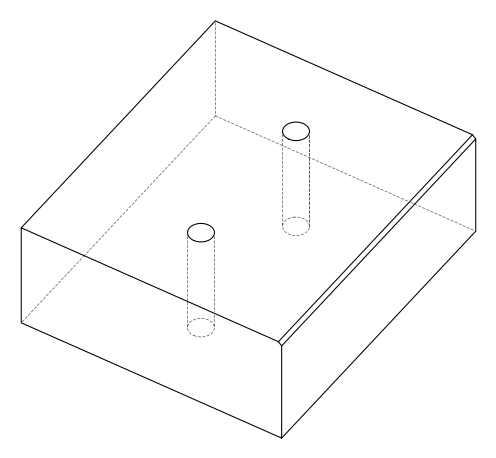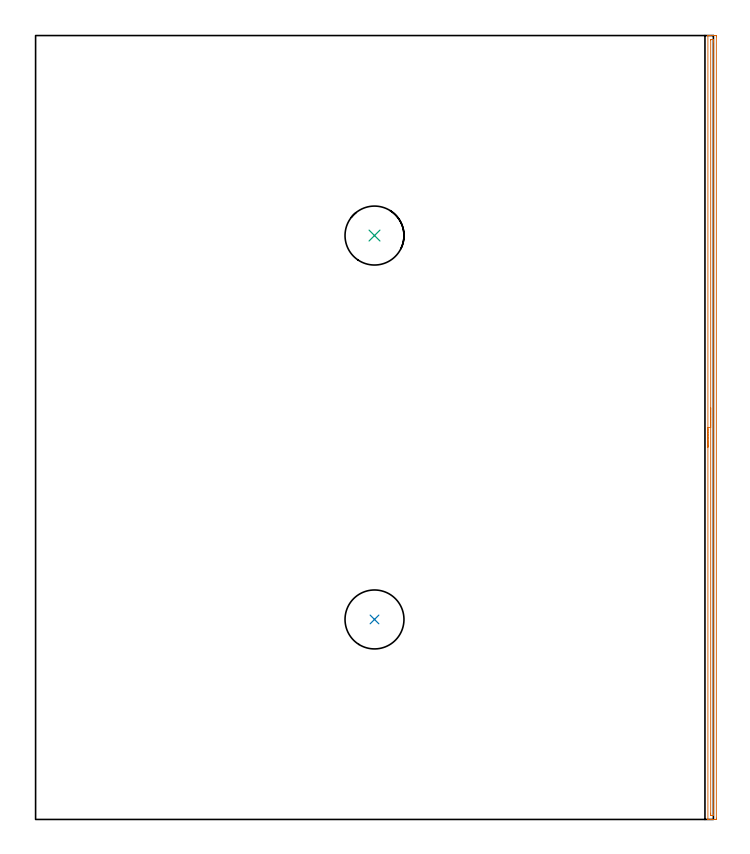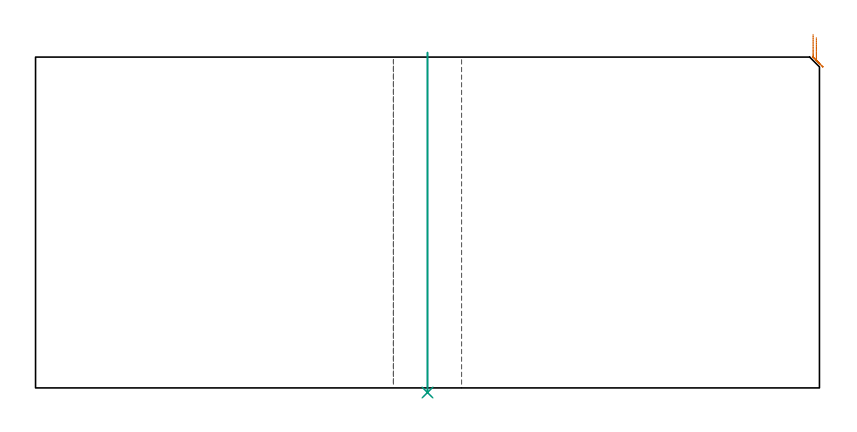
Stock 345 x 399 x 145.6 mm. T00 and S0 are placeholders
(PLAN: 3 operations, 1 tool changes, 7.8 min)
(1 AREA_MILL | FG_CHAMFER_SURFACE | UGT0205_001 | 6.55 min | 3689 mm3)
(2 INDEXABLE_INSERT_DRILL_THROUGH_HOLE_FROM_SOLID | STEP1HOLE | NXT0302_031 | 0.6 min | 102846 mm3)
(3 INDEXABLE_INSERT_DRILL_THROUGH_HOLE_FROM_SOLID_1 | STEP1HOLE_1 | NXT0302_031 | 0.6 min | 102847 mm3)
(TOOL UGT0205_001 | Chamfer Mill 20 x 3 x 45 deg. | D20 FL50 Z2)
(TOOL NXT0302_031 | Index. Insert Drill 30mm [880-D3000L32-05] | D30 PA176 FL150 Z2)
(OP 1 AREA_MILL)
G17 G21 G94 G90
T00 M6
G54
G17 G0 G90 X342.2 Y189.5 S1061 M3
G43 Z155.6 H0
G94 G1 Y189.538 Z154.728 F250.
Y189.652 Z153.863
Y189.841 Z153.012
Y190.103 Z152.18
Y190.437 Z151.374
Y190.84 Z150.6
Y191.308 Z149.864
Y191.84 Z149.172
Y192.429 Z148.529
Y193.072 Z147.94
Y193.764 Z147.408
Y194.5 Z146.94
Y195.274 Z146.537
Y196.08 Z146.203
Y196.912 Z145.941
Y197.764 Z145.752
Y198.628 Z145.638
Y199.5 Z145.6
Y398.822
X342.202 Y398.99 Z145.589
X342.355 Y398.998 Z145.437
X342.514 Y399. Z145.285
X342.775 Z145.025
X343.473 Z144.322
X344.699 Z143.098
X345.227 Z142.567
X345.841 Z141.955
X346.105 Y398.997 Z141.69
X346.492 Y398.99 Z141.304
X346.496 Y398.774 Z141.301
X346.5 Y398.375 Z141.3
X346.499 Y0.625 Z141.301
X346.496 Y0.226
X346.492 Y0.01 Z141.304
X346.105 Y0. Z141.69
X345.841 Z141.955
X345.227 Z142.567
X344.699 Z143.098
X344.35 Z143.446
X343.821 Z143.975
X343.473 Z144.322
X342.514 Z145.285
X342.355 Y0.002 Z145.437
X342.202 Y0.01 Z145.588
X342.2 Y0.178 Z145.6
Y199.5
X343.614 Z144.186
Y396.588
X343.616 Y396.962 Z144.184
X343.618 Y396.984 Z144.182
X343.62 Y396.988 Z144.18
X343.631 Y396.992 Z144.169
X343.703 Y396.997 Z144.097
X343.81 Y396.999 Z143.99
X343.945 Y397. Z143.855
X344.35 Z143.45
X344.823 Z142.977
X345.014 Y396.997 Z142.786
X345.047 Y396.995 Z142.753
X345.078 Y396.991 Z142.722
X345.08 Y396.946 Z142.72
X345.084 Y396.733 Z142.716
X345.085 Y396.588 Z142.715
X345.086 Y395.838 Z142.714
Y2.412
X345.084 Y2.038 Z142.716
X345.082 Y2.016 Z142.718
X345.08 Y2.012 Z142.72
X345.069 Y2.008 Z142.731
X344.997 Y2.003 Z142.803
X344.89 Y2.001 Z142.91
X344.755 Y2. Z143.045
X344.35 Z143.45
X343.877 Z143.923
X343.686 Y2.003 Z144.114
X343.653 Y2.005 Z144.147
X343.622 Y2.01 Z144.178
X343.62 Y2.054 Z144.18
X343.616 Y2.266 Z144.184
X343.615 Y2.412 Z144.185
X343.614 Y3.162 Z144.186
Y199.5
Y200.372 Z144.224
Y201.236 Z144.338
Y202.088 Z144.527
Y202.92 Z144.789
Y203.726 Z145.123
Y204.5 Z145.526
Y205.236 Z145.994
Y205.928 Z146.525
Y206.571 Z147.115
Y207.16 Z147.758
Y207.692 Z148.45
Y208.16 Z149.186
Y208.563 Z149.96
Y208.897 Z150.766
Y209.159 Z151.598
Y209.348 Z152.449
Y209.462 Z153.314
Y209.5 Z154.186
G0 Z155.6
M5
M2
(OP 2 INDEXABLE_INSERT_DRILL_THROUGH_HOLE_FROM_SOLID)
G17 G21 G94 G90
T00 M6
G54
G17 G0 G90 X172.5 Y101.8 S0 M3
G43 Z155.6 H1
G94 G81 G98 Z-2.024 F250. R147.6
G80
M5
M2
(OP 3 INDEXABLE_INSERT_DRILL_THROUGH_HOLE_FROM_SOLID_1)
G17 G21 G94 G90
T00 M6
G54
G17 G0 G90 X172.5 Y297.2 S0 M3
G43 Z155.6 H1
G94 G81 G98 Z-2.024 F250. R147.6
G80
M5
M2
